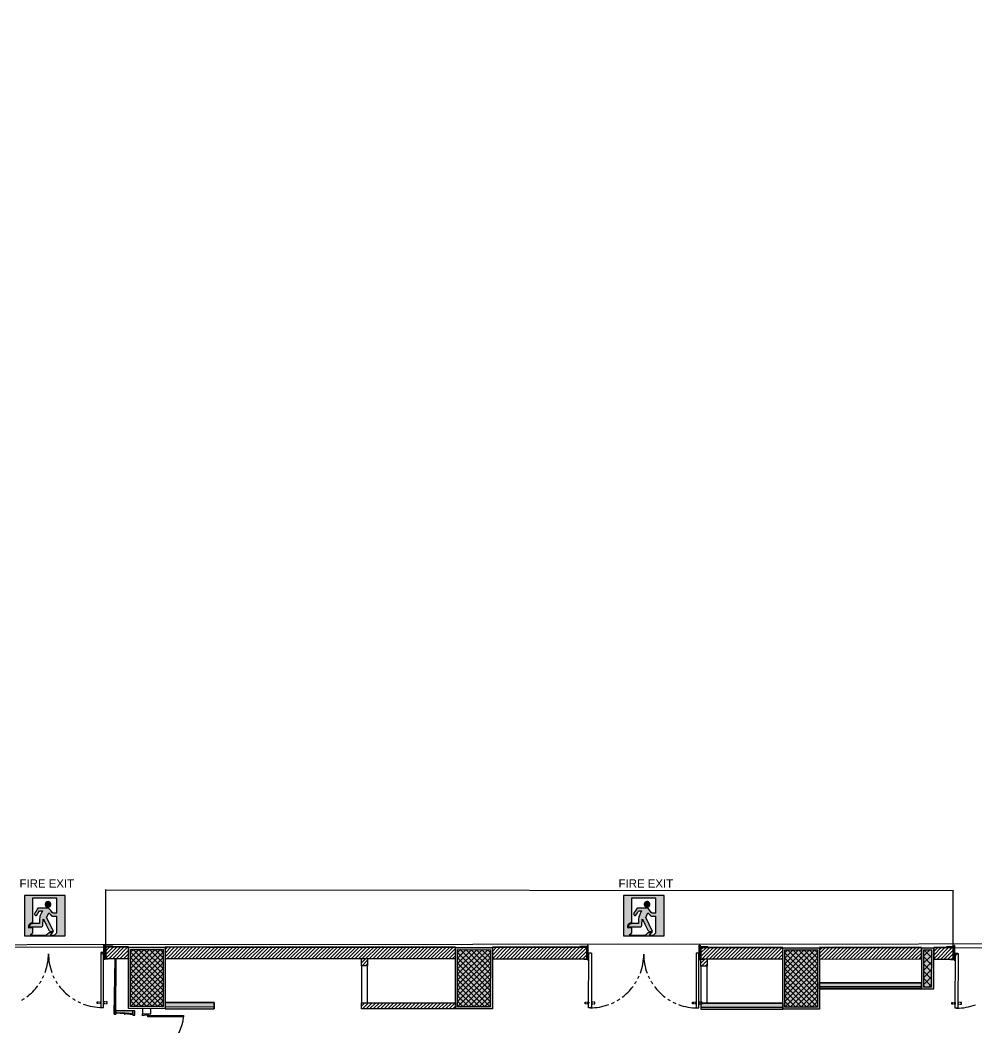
# Model space of a CAD drawing. Extents: x -957 to 3394, y -3 to 3008.
# Drawn here: x 1991 to 2911, y 873 to 1842 of the extents above; entities that cross this region are included whole.
import ezdxf

# ---------------------------------------------------------------- set-up
doc = ezdxf.new("R2010")
doc.units = 0
doc.header["$MEASUREMENT"] = 0
doc.layers.get('0').update_dxf_attribs({"linetype": 'CONTINUOUS'})
for name, color, linetype in [('HATCHES', 7, 'CONTINUOUS'), ('PDF_0', 7, 'CONTINUOUS'), ('PDF_DOOR', 7, 'CONTINUOUS'), ('PDF_ELEVATION_5_LIGHT', 7, 'CONTINUOUS'), ('PDF_FRAMING-COLUMN', 7, 'CONTINUOUS'), ('PDF_FRAMING-COLUMN_HATCH', 7, 'CONTINUOUS'), ('PDF_HATCH', 7, 'CONTINUOUS'), ('PDF_I-DOOR', 7, 'CONTINUOUS'), ('PDF_I-DOOR-OPEN', 7, 'CONTINUOUS'), ('PDF_I-FURN-FIXD', 7, 'CONTINUOUS'), ('PDF_SHREM-CAD_6_CABLE', 7, 'CONTINUOUS'), ('PDF_SHREM_ACOUSTIC_WALL', 7, 'CONTINUOUS'), ('PDF_SHREM_NEW_BLK_WRK', 7, 'CONTINUOUS'), ('PDF_WALL', 7, 'CONTINUOUS'), ('SIGNS', 7, 'CONTINUOUS')]:
    doc.layers.add(name, color=color, linetype=linetype)
doc.styles.add('PDF_ARIAL', font='arial.ttf')

# ---------------------------------------------------------------- blocks, each defined once
blk = doc.blocks.new('A$CA442F573')
h = blk.add_hatch(color=22)
h.dxf.hatch_style = 1
h.paths.add_polyline_path([(66.6, 77), (67.7, 78.6), (68.4, 80.6), (68.6, 81.6), (68.6, 82.7), (68.2, 84.6), (67.3, 86.3), (66, 87.8), (64.4, 88.8), (62.6, 89.5), (60.5, 89.6), (58.4, 89.1), (57.5, 88.7), (56.7, 88.2), (55.3, 86.9), (54.3, 85.2), (53.8, 83.4), (53.7, 81.5), (54.1, 79.6), (54.9, 77.9), (56.3, 76.4), (58, 75.3), (59.9, 74.7), (61.7, 74.6), (63.5, 75), (65.2, 75.8)], flags=0)
h.paths.add_polyline_path([(105.8, 105.5), (0, 105.5), (0, 0), (105.8, 0)])
h.paths.add_polyline_path([(60.3, 54.2), (63.2, 60.2), (64.3, 59.2), (66.7, 56.5), (69.2, 53.6), (70.7, 52.1), (71.3, 51.8), (72.6, 51.7), (77.9, 51.6), (84.3, 51.6), (84.3, 8.4), (77.9, 1.8), (66.5, 1.8), (70.2, 5.5), (73.9, 9.2), (68.8, 9.2), (63.7, 9.2), (60, 5.5), (56.3, 1.8), (20.7, 1.8), (14.7, 1.8), (17.7, 4.9), (20.7, 7.9), (20.7, 21.6), (15.2, 21.6), (9.7, 21.6), (9.8, 23.4), (10.2, 25.8), (10.9, 27.9), (12.1, 29.8), (13.8, 31.6), (15, 32.6), (16.3, 33.3), (17.7, 33.9), (19.2, 34.2), (20.7, 34.5), (20.7, 98.1), (84.3, 98.1), (84.3, 59), (79.5, 59), (76, 59.1), (74.1, 59.3), (72.1, 61.4), (68.3, 66), (64.4, 70.5), (62.5, 72.6), (58.3, 72.7), (48.9, 72.7), (37.7, 72.6), (35.8, 72.4), (34.9, 72.1), (33.1, 69.7), (30.1, 64.9), (27.7, 60.9), (26.4, 58.3), (26.2, 57.4), (26.1, 56.7), (26.2, 56), (26.5, 55.3), (26.5, 55.3), (26.5, 55.3), (26.5, 55.3), (27, 54.6), (27.8, 54), (28.7, 53.5), (29.6, 53.3), (30.3, 53.4), (30.9, 53.6), (31.5, 53.9), (32.1, 54.5), (33.6, 56.5), (35.7, 59.9), (38.9, 65.3), (42.7, 65.2), (46.5, 65.1), (44.7, 61.3), (44.7, 61.3), (44.3, 60.5), (44.2, 60.4), (43.4, 58.5), (41, 53.4), (39.9, 50.5), (39.1, 42.2), (38.5, 32.6), (37.9, 32.4), (36.3, 32.3), (28.5, 32.1), (21.9, 32), (19.8, 31.8), (18.2, 31.6), (17, 31.2), (16.1, 30.7), (14.3, 29), (13.5, 28), (12.9, 27.1), (12.5, 26.1), (12.2, 24.8), (11.9, 23.7), (28.1, 23.7), (40.9, 23.8), (43.9, 23.9), (45.1, 24.1), (46.1, 24.8), (46.8, 25.8), (47.3, 27.1), (47.5, 28.7), (48.3, 43.8), (48.5, 43.6), (49, 42.9), (50.6, 39.8), (56.1, 29), (61.4, 18.4), (63.2, 15.3), (64.6, 13.3), (65.9, 12.1), (67.2, 11.6), (68.9, 11.5), (71.2, 11.4), (74.2, 11.4), (75.5, 11.6), (66.5, 30), (57.4, 48.2)], flags=16)
h.paths.add_polyline_path([(58, 75.3), (56.3, 76.4), (54.9, 77.9), (54.1, 79.6), (53.7, 81.5), (53.8, 83.4), (54.3, 85.2), (55.3, 86.9), (56.7, 88.2), (57.5, 88.7), (58.4, 89.1), (60.5, 89.6), (62.6, 89.5), (64.4, 88.8), (66, 87.8), (67.3, 86.3), (68.2, 84.6), (68.6, 82.7), (68.6, 81.6), (68.4, 80.6), (67.7, 78.6), (66.6, 77), (65.2, 75.8), (63.5, 75), (61.7, 74.6), (59.9, 74.7)], flags=0)
h = blk.add_hatch(color=22)
h.dxf.hatch_style = 1
h.paths.add_polyline_path([(68.4, 80.6), (68.6, 81.6), (68.6, 82.7), (68.2, 84.6), (67.3, 86.3), (66, 87.8), (64.4, 88.8), (62.6, 89.5), (60.5, 89.6), (58.4, 89.1), (57.5, 88.7), (56.7, 88.2), (55.3, 86.9), (54.3, 85.2), (53.8, 83.4), (53.7, 81.5), (54.1, 79.6), (54.9, 77.9), (56.3, 76.4), (58, 75.3), (59.9, 74.7), (61.7, 74.6), (63.5, 75), (65.2, 75.8), (66.6, 77), (67.7, 78.6)])
at = {"layer": 'SIGNS', "linetype": 'CONTINUOUS'}
for p, q in [((10.9, 27.9), (10.2, 25.8)), ((12.1, 29.8), (10.9, 27.9)), ((13.8, 31.6), (12.1, 29.8)), ((15, 32.6), (13.8, 31.6)), ((16.3, 33.3), (15, 32.6)), ((17.7, 33.9), (16.3, 33.3)), ((19.2, 34.2), (17.7, 33.9)), ((20.7, 34.5), (19.2, 34.2)), ((9.8, 23.4), (9.7, 21.6)), ((9.7, 21.6), (15.2, 21.6)), ((10.2, 25.8), (9.8, 23.4)), ((17.7, 4.9), (14.7, 1.8)), ((14.7, 1.8), (20.7, 1.8)), ((15.2, 21.6), (20.7, 21.6)), ((20.7, 7.9), (17.7, 4.9)), ((56.3, 1.8), (60, 5.5)), ((60, 5.5), (63.7, 9.2)), ((63.7, 9.2), (68.8, 9.2)), ((70.2, 5.5), (66.5, 1.8)), ((68.8, 9.2), (73.9, 9.2)), ((73.9, 9.2), (70.2, 5.5)), ((84.3, 8.4), (77.9, 1.8)), ((77.9, 1.8), (81.1, 5.1)), ((81.1, 5.1), (84.2, 8.2))]:
    blk.add_line(p, q, dxfattribs=at)
for points in [[(0, 0), (105.8, 0), (105.8, 105.5), (0, 105.5)], [(68.6, 82.7), (68.2, 84.6), (67.3, 86.3), (66, 87.8), (64.4, 88.8), (62.6, 89.5), (60.5, 89.6), (58.4, 89.1), (57.5, 88.7), (56.7, 88.2), (55.3, 86.9), (54.3, 85.2), (53.8, 83.4), (53.7, 81.5), (54.1, 79.6), (54.9, 77.9), (56.3, 76.4), (58, 75.3), (59.9, 74.7), (61.7, 74.6), (63.5, 75), (65.2, 75.8), (66.6, 77), (67.7, 78.6), (68.4, 80.6), (68.6, 81.6)]]:
    blk.add_lwpolyline(points, close=True, dxfattribs=at)
for points in [[(84.3, 59), (84.3, 98.1), (20.7, 98.1), (20.7, 34.5)], [(84.3, 59), (79.5, 59), (76, 59.1), (74.1, 59.3), (72.1, 61.4), (68.3, 66), (64.4, 70.5), (62.5, 72.6), (58.3, 72.7), (48.9, 72.7), (37.7, 72.6), (35.8, 72.4), (34.9, 72.1), (33.1, 69.7), (30.1, 64.9), (27.7, 60.9), (26.4, 58.3), (26.2, 57.4), (26.1, 56.7), (26.2, 56), (26.5, 55.3), (26.5, 55.3), (26.5, 55.3), (26.5, 55.3), (27, 54.6), (27.8, 54), (28.7, 53.5), (29.6, 53.3), (30.3, 53.4), (30.9, 53.6), (31.5, 53.9), (32.1, 54.5), (33.6, 56.5), (35.7, 59.9), (38.9, 65.3), (42.7, 65.2), (46.5, 65.1), (44.7, 61.3), (44.7, 61.3), (44.3, 60.5), (44.2, 60.4), (43.4, 58.5), (41, 53.4), (39.9, 50.5), (39.1, 42.2), (38.5, 32.6), (37.9, 32.4), (36.3, 32.3), (28.5, 32.1), (21.9, 32), (19.8, 31.8), (18.2, 31.6), (17, 31.2), (16.1, 30.7), (14.3, 29), (13.5, 28), (12.9, 27.1), (12.5, 26.1), (12.2, 24.8), (11.9, 23.7), (28.1, 23.7), (40.9, 23.8), (43.9, 23.9), (45.1, 24.1), (46.1, 24.8), (46.8, 25.8), (47.3, 27.1), (47.5, 28.7), (48.3, 43.8), (48.5, 43.6), (49, 42.9), (50.6, 39.8), (56.1, 29), (61.4, 18.4), (63.2, 15.3), (64.6, 13.3), (65.9, 12.1), (67.2, 11.6), (68.9, 11.5), (71.2, 11.4), (74.2, 11.4), (75.5, 11.6), (66.5, 30), (57.4, 48.2), (60.3, 54.2), (63.2, 60.2), (64.3, 59.2), (66.7, 56.5), (69.2, 53.6), (70.7, 52.1), (71.3, 51.8), (72.6, 51.7), (77.9, 51.6), (84.3, 51.6)], [(84.3, 8.4), (84.3, 51.6)], [(20.7, 21.6), (20.7, 7.9)], [(20.7, 1.8), (20.7, 1.8), (56.3, 1.8)], [(66.5, 1.8), (77.9, 1.8)]]:
    blk.add_lwpolyline(points, dxfattribs=at)

msp = doc.modelspace()

# ---------------------------------------------------------------- hatches: boundary and pattern name
at = {"layer": 'PDF_I-FURN-FIXD'}
msp.add_hatch(color=256, dxfattribs=at).paths.add_polyline_path([(2099.95, 886.39), (2099.95, 888.98), (2083.59, 888.99), (2083.59, 887.13), (2092.22, 887.12), (2092.22, 886.4)])

# ---------------------------------------------------------------- linework, layer by layer
at = {"layer": 'HATCHES', "color": 253}
msp.add_lwpolyline([(712.53, 2126.9), (3285.08, 2124.7), (3284.08, 953.45), (711.53, 951.72), (712.53, 2126.9)], dxfattribs=at)
at = {"layer": 'PDF_0'}
for points in [[(2073.6, 1005.31), (2073.99, 1005.7)], [(2073.75, 950.56), (2073.79, 1005.51)], [(2074.58, 1005.5), (2887.81, 1004.81)], [(2888.4, 1004.61), (2888.8, 1005)], [(2888.55, 949.86), (2888.6, 1004.81)]]:
    msp.add_lwpolyline(points, dxfattribs=at)
at = {"layer": 'PDF_0', "color": 7}
msp.add_lwpolyline([(2869.89, 910.15), (2869.93, 949.48), (2858.13, 949.49), (2858.1, 910.16)], close=True, dxfattribs=at)
msp.add_solid([(2869.89, 910.15), (2869.93, 949.48), (2858.1, 910.16), (2858.13, 949.49)], dxfattribs=at)
at = {"layer": 'PDF_DOOR'}
msp.add_lwpolyline([(2148.49, 810.47, 0.390391), (2109.19, 846.89, 0.390392), (2148.56, 883.24)], format="xyb", dxfattribs=at)
for points in [[(2109.23, 886.22), (2114.14, 886.22), (2114.14, 884.72), (2112.57, 884.72), (2109.23, 884.25)], [(2114.14, 884.72), (2148.56, 884.69), (2148.56, 883.24), (2114.14, 883.27)]]:
    msp.add_lwpolyline(points, close=True, dxfattribs=at)
at = {"layer": 'PDF_ELEVATION_5_LIGHT', "color": 7}
for points in [[(2760.17, 916.14), (2760.16, 910.25), (2858.1, 910.16), (2858.1, 916.06)], [(2760.17, 916.14), (2760.16, 910.25), (2858.1, 910.16), (2858.1, 916.06)], [(2130.88, 897.02), (2130.88, 891.12), (2178.1, 891.08), (2178.1, 896.98)], [(2646.09, 896.58), (2646.09, 890.68), (2724.75, 890.61), (2724.75, 896.51)], [(2646.09, 896.58), (2646.09, 890.68), (2724.75, 890.61), (2724.75, 896.51)]]:
    msp.add_lwpolyline(points, close=True, dxfattribs=at)
at = {"layer": 'PDF_ELEVATION_5_LIGHT'}
for points in [[(2858.1, 916.06), (2760.17, 916.14)], [(2858.1, 912.13), (2760.17, 912.21)], [(2858.1, 910.16), (2760.16, 910.25)]]:
    msp.add_lwpolyline(points, close=True, dxfattribs=at)
for points in [[(2130.88, 897.02), (2178.1, 896.98)], [(2130.88, 893.08), (2178.1, 893.04)], [(2646.09, 896.58), (2724.75, 896.51)], [(2646.09, 896.58), (2724.75, 896.51)], [(2646.09, 892.64), (2724.75, 892.58)], [(2646.09, 892.64), (2724.75, 892.58)], [(2130.88, 891.12), (2178.1, 891.08)], [(2646.09, 890.68), (2724.75, 890.61)], [(2646.09, 890.68), (2724.75, 890.61)]]:
    msp.add_lwpolyline(points, dxfattribs=at)
at = {"layer": 'PDF_ELEVATION_5_LIGHT', "color": 7}
for points in [[(2760.17, 916.14), (2760.16, 910.25), (2858.1, 916.06), (2858.1, 910.16)], [(2760.17, 916.14), (2760.16, 910.25), (2858.1, 916.06), (2858.1, 910.16)], [(2130.88, 897.02), (2130.88, 891.12), (2178.1, 896.98), (2178.1, 891.08)], [(2646.09, 896.58), (2646.09, 890.68), (2724.75, 896.51), (2724.75, 890.61)], [(2646.09, 896.58), (2646.09, 890.68), (2724.75, 896.51), (2724.75, 890.61)]]:
    msp.add_solid(points, dxfattribs=at)
at = {"layer": 'PDF_FRAMING-COLUMN'}
for points in [[(2095.52, 950.14), (2130.91, 950.11), (2130.86, 891.12), (2095.47, 891.15)], [(2097.48, 948.17), (2128.95, 948.15), (2128.9, 893.09), (2097.43, 893.11)], [(2410.16, 949.87), (2445.56, 949.84), (2445.5, 890.85), (2410.11, 890.88)], [(2412.12, 947.91), (2443.59, 947.88), (2443.54, 892.82), (2412.08, 892.84)], [(2724.8, 949.6), (2760.2, 949.57), (2760.15, 890.58), (2724.75, 890.61)], [(2726.76, 947.64), (2758.23, 947.61), (2758.18, 892.55), (2726.72, 892.57)], [(2858.13, 949.49), (2858.1, 910.16), (2869.89, 910.15), (2869.93, 949.48)], [(2860.09, 947.52), (2860.06, 912.12), (2867.93, 912.12), (2867.96, 947.52)]]:
    msp.add_lwpolyline(points, close=True, dxfattribs=at)
at = {"layer": 'PDF_FRAMING-COLUMN_HATCH'}
for points in [[(2097.45, 914.06), (2128.94, 945.5)], [(2097.46, 924.49), (2121.17, 948.15)], [(2097.46, 919.27), (2126.38, 948.15)], [(2097.47, 940.13), (2105.52, 948.17)], [(2097.47, 934.92), (2110.74, 948.16)], [(2097.47, 929.7), (2115.95, 948.16)], [(2097.48, 945.35), (2100.31, 948.17)], [(2128.92, 914.03), (2097.48, 945.52)], [(2128.92, 919.25), (2100.04, 948.17)], [(2128.93, 924.46), (2105.26, 948.17)], [(2128.93, 929.68), (2110.47, 948.16)], [(2128.93, 934.89), (2115.69, 948.16)], [(2128.94, 940.1), (2120.9, 948.15)], [(2128.94, 945.32), (2126.12, 948.15)], [(2412.09, 913.79), (2443.58, 945.23)], [(2412.1, 924.22), (2435.81, 947.89)], [(2412.1, 919), (2441.02, 947.88)], [(2412.11, 934.65), (2425.38, 947.89)], [(2412.11, 929.43), (2430.6, 947.89)], [(2412.12, 945.08), (2414.95, 947.9)], [(2412.12, 939.86), (2420.17, 947.9)], [(2443.56, 913.76), (2412.12, 945.25)], [(2443.56, 918.98), (2414.69, 947.9)], [(2443.57, 924.19), (2419.9, 947.9)], [(2443.57, 929.41), (2425.11, 947.89)], [(2443.58, 934.62), (2430.33, 947.89)], [(2443.58, 939.84), (2435.54, 947.89)], [(2443.58, 945.05), (2440.76, 947.88)], [(2726.74, 923.95), (2750.45, 947.62)], [(2726.74, 918.74), (2755.67, 947.61)], [(2726.74, 913.52), (2758.23, 944.96)], [(2726.75, 934.38), (2740.02, 947.62)], [(2726.75, 929.16), (2745.24, 947.62)], [(2726.76, 944.81), (2729.59, 947.63)], [(2726.76, 939.59), (2734.81, 947.63)], [(2758.2, 913.49), (2726.76, 944.98)], [(2758.2, 918.71), (2729.33, 947.63)], [(2758.21, 923.92), (2734.54, 947.63)], [(2758.21, 929.14), (2739.76, 947.63)], [(2758.22, 934.35), (2744.97, 947.62)], [(2758.22, 939.57), (2750.19, 947.62)], [(2758.23, 944.78), (2755.4, 947.61)], [(2860.08, 934.81), (2867.96, 942.67)], [(2860.09, 941.76), (2865.85, 947.52)], [(2860.09, 941.24), (2867.95, 933.37)], [(2860.76, 947.52), (2867.95, 940.32)], [(2867.72, 947.52), (2867.96, 947.27)], [(2097.44, 903.63), (2128.93, 935.07)], [(2097.45, 908.84), (2128.94, 940.28)], [(2128.91, 908.82), (2097.47, 940.31)], [(2128.91, 903.6), (2097.47, 935.09)], [(2412.08, 903.36), (2443.58, 934.8)], [(2412.09, 908.58), (2443.58, 940.01)], [(2443.55, 903.33), (2412.11, 934.82)], [(2443.55, 908.55), (2412.12, 940.04)], [(2726.73, 908.31), (2758.22, 939.74)], [(2726.73, 903.09), (2758.22, 934.53)], [(2758.19, 903.06), (2726.75, 934.56)], [(2758.2, 908.28), (2726.76, 939.77)], [(2860.08, 927.86), (2867.95, 935.72)], [(2860.08, 934.29), (2867.94, 926.41)], [(2097.43, 893.2), (2128.93, 924.64)], [(2097.44, 898.42), (2128.93, 929.85)], [(2128.9, 893.17), (2097.46, 924.66)], [(2128.9, 898.39), (2097.47, 929.88)], [(2412.08, 898.15), (2443.57, 929.58)], [(2412.08, 892.93), (2443.57, 924.37)], [(2443.54, 892.9), (2412.1, 924.4)], [(2443.54, 898.12), (2412.11, 929.61)], [(2726.72, 897.88), (2758.21, 929.31)], [(2726.72, 892.66), (2758.21, 924.1)], [(2758.18, 892.64), (2726.74, 924.13)], [(2758.19, 897.85), (2726.75, 929.34)], [(2860.07, 920.91), (2867.94, 928.76)], [(2860.07, 913.95), (2867.94, 921.81)], [(2860.08, 927.33), (2867.94, 919.46)], [(2118.56, 893.09), (2097.45, 914.24)], [(2123.77, 893.09), (2097.46, 919.45)], [(2102.56, 893.11), (2128.92, 919.42)], [(2107.77, 893.1), (2128.92, 914.21)], [(2433.2, 892.82), (2412.09, 913.97)], [(2438.41, 892.82), (2412.1, 919.18)], [(2417.2, 892.84), (2443.56, 919.15)], [(2422.42, 892.83), (2443.56, 913.94)], [(2753.06, 892.55), (2726.74, 918.91)], [(2747.84, 892.56), (2726.74, 913.7)], [(2731.84, 892.57), (2758.2, 918.89)], [(2737.06, 892.57), (2758.2, 913.67)], [(2860.06, 913.43), (2861.37, 912.12)], [(2860.07, 920.38), (2867.93, 912.51)], [(2865.19, 912.12), (2867.93, 914.86)], [(2108.13, 893.1), (2097.44, 903.81)], [(2113.34, 893.1), (2097.45, 909.02)], [(2112.99, 893.1), (2128.91, 908.99)], [(2118.2, 893.09), (2128.91, 903.78)], [(2427.99, 892.83), (2412.09, 908.75)], [(2422.77, 892.83), (2412.09, 903.54)], [(2427.63, 892.83), (2443.55, 908.73)], [(2432.85, 892.83), (2443.55, 903.51)], [(2742.63, 892.56), (2726.73, 908.48)], [(2737.41, 892.56), (2726.73, 903.27)], [(2742.27, 892.56), (2758.2, 908.46)], [(2747.49, 892.56), (2758.19, 903.24)], [(2097.7, 893.11), (2097.43, 893.38)], [(2102.91, 893.11), (2097.44, 898.59)], [(2123.42, 893.09), (2128.9, 898.57)], [(2128.63, 893.09), (2128.9, 893.35)], [(2417.56, 892.84), (2412.08, 898.32)], [(2412.34, 892.84), (2412.08, 893.11)], [(2438.06, 892.82), (2443.54, 898.3)], [(2443.27, 892.82), (2443.54, 893.08)], [(2732.2, 892.57), (2726.72, 898.05)], [(2726.98, 892.57), (2726.72, 892.84)], [(2752.7, 892.55), (2758.19, 898.03)], [(2757.92, 892.55), (2758.18, 892.81)]]:
    msp.add_lwpolyline(points, dxfattribs=at)
for points in [[(2095.52, 950.14), (2130.91, 950.11), (2095.47, 891.15), (2130.86, 891.12)], [(2097.48, 948.17), (2128.95, 948.15), (2097.43, 893.11), (2128.9, 893.09)], [(2410.16, 949.87), (2445.56, 949.84), (2410.11, 890.88), (2445.5, 890.85)], [(2412.12, 947.91), (2443.59, 947.88), (2412.08, 892.84), (2443.54, 892.82)], [(2724.8, 949.6), (2760.2, 949.57), (2724.75, 890.61), (2760.15, 890.58)], [(2726.76, 947.64), (2758.23, 947.61), (2726.72, 892.57), (2758.18, 892.55)], [(2858.13, 949.49), (2858.1, 910.16), (2869.93, 949.48), (2869.89, 910.15)], [(2860.09, 947.52), (2860.06, 912.12), (2867.96, 947.52), (2867.93, 912.12)]]:
    msp.add_solid(points, dxfattribs=at)
at = {"layer": 'PDF_HATCH'}
for p, q in [((2536.01, 950.16), (2536.01, 939.15)), ((2646.13, 950.06), (2646.13, 939.05))]:
    msp.add_line(p, q, dxfattribs=at)
for points in [[(2073.74, 946.62), (2077.69, 950.55)], [(2073.74, 943.14), (2081.16, 950.55)], [(2073.74, 939.66), (2084.64, 950.55)], [(2073.75, 950.09), (2074.21, 950.55)], [(2077.09, 939.54), (2088.11, 950.54)], [(2080.57, 939.54), (2091.59, 950.54)], [(2084.05, 939.53), (2095.07, 950.54)], [(2130.91, 948.11), (2133.31, 950.5)], [(2130.91, 944.64), (2136.78, 950.5)], [(2130.91, 941.16), (2140.26, 950.5)], [(2132.71, 939.49), (2143.74, 950.49)], [(2136.19, 939.49), (2147.21, 950.49)], [(2139.67, 939.49), (2150.69, 950.49)], [(2143.14, 939.48), (2154.16, 950.49)], [(2146.62, 939.48), (2157.64, 950.48)], [(2150.1, 939.48), (2161.12, 950.48)], [(2153.57, 939.47), (2164.59, 950.48)], [(2157.05, 939.47), (2168.07, 950.47)], [(2160.52, 939.47), (2171.55, 950.47)], [(2164, 939.46), (2175.02, 950.47)], [(2167.48, 939.46), (2178.5, 950.46)], [(2170.95, 939.46), (2181.98, 950.46)], [(2174.43, 939.46), (2185.45, 950.46)], [(2177.91, 939.45), (2188.93, 950.46)], [(2181.38, 939.45), (2192.4, 950.45)], [(2184.86, 939.45), (2195.88, 950.45)], [(2188.34, 939.44), (2199.36, 950.45)], [(2191.81, 939.44), (2202.83, 950.44)], [(2195.29, 939.44), (2206.31, 950.44)], [(2198.76, 939.43), (2209.79, 950.44)], [(2202.24, 939.43), (2213.26, 950.44)], [(2205.72, 939.43), (2216.74, 950.43)], [(2209.19, 939.43), (2220.22, 950.43)], [(2212.67, 939.42), (2223.69, 950.43)], [(2216.15, 939.42), (2227.17, 950.42)], [(2219.62, 939.42), (2230.64, 950.42)], [(2223.1, 939.41), (2234.12, 950.42)], [(2226.58, 939.41), (2237.6, 950.41)], [(2230.05, 939.41), (2241.07, 950.41)], [(2233.53, 939.41), (2244.55, 950.41)], [(2237, 939.4), (2248.03, 950.41)], [(2240.48, 939.4), (2251.5, 950.4)], [(2243.96, 939.4), (2254.98, 950.4)], [(2247.43, 939.39), (2258.45, 950.4)], [(2250.91, 939.39), (2261.93, 950.39)], [(2254.39, 939.39), (2265.41, 950.39)], [(2257.86, 939.38), (2268.88, 950.39)], [(2261.34, 939.38), (2272.36, 950.38)], [(2264.81, 939.38), (2275.84, 950.38)], [(2268.29, 939.38), (2279.31, 950.38)], [(2271.77, 939.37), (2282.79, 950.38)], [(2275.24, 939.37), (2286.27, 950.37)], [(2278.72, 939.37), (2289.74, 950.37)], [(2282.2, 939.36), (2293.22, 950.37)], [(2285.67, 939.36), (2296.69, 950.36)], [(2289.15, 939.36), (2300.17, 950.36)], [(2292.63, 939.35), (2303.65, 950.36)], [(2296.1, 939.35), (2307.12, 950.35)], [(2299.58, 939.35), (2310.6, 950.35)], [(2303.05, 939.35), (2314.08, 950.35)], [(2306.53, 939.34), (2317.55, 950.35)], [(2310.01, 939.34), (2321.03, 950.34)], [(2313.48, 939.34), (2324.51, 950.34)], [(2316.96, 939.33), (2327.98, 950.34)], [(2320.44, 939.33), (2331.46, 950.33)], [(2323.91, 939.33), (2334.93, 950.33)], [(2327.39, 939.32), (2338.41, 950.33)], [(2330.86, 939.32), (2341.89, 950.33)], [(2334.34, 939.32), (2345.36, 950.32)], [(2337.82, 939.32), (2348.84, 950.32)], [(2341.29, 939.31), (2352.32, 950.32)], [(2344.77, 939.31), (2355.79, 950.31)], [(2348.25, 939.31), (2359.27, 950.31)], [(2351.72, 939.3), (2362.74, 950.31)], [(2355.2, 939.3), (2366.22, 950.3)], [(2358.68, 939.3), (2369.7, 950.3)], [(2362.15, 939.3), (2373.17, 950.3)], [(2365.63, 939.29), (2376.65, 950.3)], [(2369.1, 939.29), (2380.13, 950.29)], [(2372.58, 939.29), (2383.6, 950.29)], [(2376.06, 939.28), (2387.08, 950.29)], [(2379.53, 939.28), (2390.56, 950.28)], [(2383.01, 939.28), (2394.03, 950.28)], [(2386.49, 939.27), (2397.51, 950.28)], [(2389.96, 939.27), (2400.98, 950.27)], [(2393.44, 939.27), (2404.46, 950.27)], [(2396.92, 939.27), (2407.94, 950.27)], [(2445.55, 946.14), (2449.65, 950.23)], [(2445.55, 942.66), (2453.13, 950.23)], [(2445.56, 949.62), (2446.18, 950.24)], [(2445.58, 939.22), (2456.61, 950.23)], [(2449.06, 939.22), (2460.08, 950.22)], [(2452.54, 939.22), (2463.56, 950.22)], [(2456.01, 939.21), (2467.03, 950.22)], [(2459.49, 939.21), (2470.51, 950.22)], [(2462.97, 939.21), (2473.99, 950.21)], [(2466.44, 939.21), (2477.46, 950.21)], [(2469.92, 939.2), (2480.94, 950.21)], [(2473.39, 939.2), (2484.42, 950.2)], [(2476.87, 939.2), (2487.89, 950.2)], [(2480.35, 939.19), (2491.37, 950.2)], [(2483.82, 939.19), (2494.85, 950.19)], [(2487.3, 939.19), (2498.32, 950.19)], [(2490.78, 939.19), (2501.8, 950.19)], [(2494.25, 939.18), (2505.27, 950.19)], [(2497.73, 939.18), (2508.75, 950.18)], [(2501.21, 939.18), (2512.23, 950.18)], [(2504.68, 939.17), (2515.7, 950.18)], [(2508.16, 939.17), (2519.18, 950.17)], [(2511.63, 939.17), (2522.66, 950.17)], [(2515.11, 939.16), (2526.13, 950.17)], [(2518.59, 939.16), (2529.61, 950.16)], [(2522.06, 939.16), (2533.09, 950.16)], [(2087.52, 939.53), (2095.51, 947.51)], [(2091, 939.53), (2095.51, 944.03)], [(2094.47, 939.52), (2095.51, 940.56)], [(2400.39, 939.26), (2410.16, 949.01)], [(2403.87, 939.26), (2410.15, 945.54)], [(2407.34, 939.26), (2410.15, 942.06)], [(2525.54, 939.16), (2536.01, 949.61)], [(2529.02, 939.15), (2536.01, 946.14)], [(2532.49, 939.15), (2536.01, 942.66)], [(2646.13, 948.39), (2647.8, 950.06)], [(2646.13, 944.92), (2651.28, 950.06)], [(2646.13, 941.44), (2654.76, 950.06)], [(2647.21, 939.05), (2658.23, 950.05)], [(2650.69, 939.05), (2661.71, 950.05)], [(2654.16, 939.05), (2665.19, 950.05)], [(2657.64, 939.04), (2668.66, 950.05)], [(2661.12, 939.04), (2672.14, 950.04)], [(2664.59, 939.04), (2675.61, 950.04)], [(2668.07, 939.03), (2679.09, 950.04)], [(2671.55, 939.03), (2682.57, 950.03)], [(2675.02, 939.03), (2686.04, 950.03)], [(2678.5, 939.02), (2689.52, 950.03)], [(2681.97, 939.02), (2693, 950.02)], [(2685.45, 939.02), (2696.47, 950.02)], [(2688.93, 939.02), (2699.95, 950.02)], [(2692.4, 939.01), (2703.43, 950.02)], [(2695.88, 939.01), (2706.9, 950.01)], [(2699.36, 939.01), (2710.38, 950.01)], [(2702.83, 939), (2713.85, 950.01)], [(2706.31, 939), (2717.33, 950)], [(2709.79, 939), (2720.81, 950)], [(2713.26, 938.99), (2724.28, 950)], [(2716.74, 938.99), (2724.8, 947.04)], [(2720.21, 938.99), (2724.8, 943.56)], [(2760.19, 944.17), (2766, 949.96)], [(2760.19, 940.69), (2761, 941.5), (2769.48, 949.96)], [(2760.2, 947.64), (2762.52, 949.97)], [(2761.93, 938.95), (2763.75, 940.77), (2772.95, 949.96)], [(2765.41, 938.95), (2766.51, 940.05), (2776.43, 949.95)], [(2768.88, 938.95), (2769.27, 939.33), (2779.9, 949.95)], [(2772.36, 938.94), (2783.38, 949.95)], [(2775.84, 938.94), (2786.86, 949.94)], [(2779.31, 938.94), (2790.33, 949.94)], [(2782.79, 938.94), (2793.81, 949.94)], [(2786.26, 938.93), (2797.29, 949.94)], [(2789.74, 938.93), (2800.76, 949.93)], [(2793.22, 938.93), (2804.24, 949.93)], [(2796.69, 938.92), (2807.72, 949.93)], [(2800.17, 938.92), (2811.19, 949.92)], [(2803.65, 938.92), (2814.67, 949.92)], [(2807.12, 938.91), (2818.14, 949.92)], [(2810.6, 938.91), (2821.62, 949.91)], [(2814.08, 938.91), (2825.1, 949.91)], [(2817.55, 938.91), (2828.57, 949.91)], [(2821.03, 938.9), (2832.05, 949.91)], [(2824.5, 938.9), (2835.53, 949.9)], [(2827.98, 938.9), (2839, 949.9)], [(2831.46, 938.89), (2842.48, 949.9)], [(2834.93, 938.89), (2845.95, 949.89)], [(2838.41, 938.89), (2849.43, 949.89)], [(2841.89, 938.88), (2852.91, 949.89)], [(2845.36, 938.88), (2856.38, 949.88)], [(2848.84, 938.88), (2849.29, 939.33), (2858.13, 948.15)], [(2852.31, 938.88), (2853.99, 940.55), (2858.13, 944.68)], [(2855.79, 938.87), (2858.12, 941.2)], [(2869.92, 942.56), (2877.24, 949.87)], [(2869.92, 939.08), (2880.72, 949.86)], [(2869.93, 949.51), (2870.29, 949.87)], [(2869.93, 946.04), (2873.77, 949.87)], [(2873.17, 938.86), (2884.19, 949.86)], [(2876.65, 938.86), (2887.67, 949.86)], [(2880.13, 938.85), (2888.55, 947.26)], [(2883.6, 938.85), (2888.55, 943.79)], [(2535.97, 939.15), (2536.01, 939.19)], [(2723.69, 938.99), (2724.79, 940.09)], [(2887.08, 938.85), (2888.54, 940.31)]]:
    msp.add_lwpolyline(points, dxfattribs=at)
at = {"layer": 'PDF_I-DOOR'}
for points in [[(2072.79, 952.75), (2072.78, 938.51), (2072.01, 938.51), (2072.02, 952.75)], [(2536.97, 952.35), (2536.96, 938.11), (2537.73, 938.11), (2537.74, 952.35)], [(2645.18, 952.26), (2645.17, 938.02), (2644.4, 938.02), (2644.41, 952.26)], [(2889.51, 952.05), (2889.5, 937.81), (2890.27, 937.81), (2890.28, 952.05)]]:
    msp.add_lwpolyline(points, close=True, dxfattribs=at)
for points in [[(2069, 944.81), (2068.95, 892.34), (2071.54, 892.34), (2071.59, 944.81, 0.414216), (2071.24, 945.15), (2069.34, 945.16, 0.414216)], [(2540.75, 944.41), (2540.71, 891.93), (2538.12, 891.94), (2538.17, 944.41, -0.414172), (2538.51, 944.75), (2540.41, 944.75, -0.414216)], [(2641.39, 944.32), (2641.34, 891.85), (2643.93, 891.85), (2643.98, 944.32, 0.414172), (2643.63, 944.66), (2641.73, 944.67, 0.414216)], [(2893.29, 944.11), (2893.25, 891.63), (2890.66, 891.63), (2890.71, 944.11, -0.414172), (2891.05, 944.45), (2892.95, 944.45, -0.414216)]]:
    msp.add_lwpolyline(points, format="xyb", close=True, dxfattribs=at)
for points in [[(2069.94, 943.6), (2070.64, 944.29)], [(2891.65, 942.9), (2892.34, 943.59)], [(2079.61, 939.54), (2072.78, 938.85), (2079.61, 939.54)], [(2530.13, 939.15), (2536.96, 938.46), (2530.13, 939.15)], [(2652, 939.05), (2645.17, 938.36), (2652, 939.05)], [(2882.67, 938.85), (2889.5, 938.15), (2882.67, 938.85)], [(2066.86, 896.13), (2065.5, 896.14), (2065.5, 897.86), (2066.86, 897.86)], [(2067.6, 897.86), (2068.96, 897.86), (2068.95, 896.13), (2067.59, 896.13)], [(2072.9, 897.85), (2071.55, 897.86), (2071.55, 896.13), (2072.9, 896.13)], [(2073.64, 896.13), (2075, 896.13), (2075, 897.85), (2073.64, 897.85)], [(2536.03, 895.73), (2534.67, 895.73), (2534.67, 897.46), (2536.03, 897.46)], [(2536.77, 897.46), (2538.13, 897.46), (2538.12, 895.73), (2536.76, 895.73)], [(2542.07, 897.45), (2540.71, 897.45), (2540.72, 895.73), (2542.07, 895.73)], [(2542.81, 895.73), (2544.17, 895.73), (2544.17, 897.45), (2542.81, 897.45)], [(2639.25, 895.64), (2637.89, 895.65), (2637.89, 897.37), (2639.25, 897.37)], [(2639.99, 897.37), (2641.35, 897.37), (2641.34, 895.64), (2639.98, 895.64)], [(2645.29, 897.37), (2643.93, 897.37), (2643.94, 895.64), (2645.29, 895.64)], [(2646.03, 895.64), (2647.39, 895.64), (2647.39, 897.36), (2646.03, 897.36)], [(2888.57, 895.43), (2887.21, 895.43), (2887.21, 897.16), (2888.57, 897.16)], [(2889.31, 897.16), (2890.66, 897.16), (2890.66, 895.43), (2889.3, 895.43)], [(2894.61, 897.15), (2893.25, 897.15), (2893.26, 895.43), (2894.61, 895.43)], [(2895.35, 895.43), (2896.7, 895.42), (2896.71, 897.15), (2895.35, 897.15)]]:
    msp.add_lwpolyline(points, dxfattribs=at)
at = {"layer": 'PDF_I-DOOR-OPEN'}
for points in [[(2015.45, 925.93, 0.089837), (2018.68, 943.99, 0.089831), (2021.88, 925.93)], [(2587.84, 925.44, 0.089834), (2591.07, 943.5, 0.089837), (2594.27, 925.44)]]:
    msp.add_lwpolyline(points, format="xyb", dxfattribs=at)
for centre, radius, start, end in [((1967.2, 943.89), 51.48, 333.01445, 336.29748), ((2070.16, 943.81), 51.48, 203.60582, 206.88882), ((2539.59, 943.4), 51.48, 333.01445, 336.29748), ((2642.6, 943.34), 51.54, 203.60645, 206.88562), ((1967.22, 943.89), 51.46, 306.74071, 323.16129), ((1967.19, 943.9), 51.49, 326.44629, 329.72872), ((2070.17, 943.81), 51.49, 210.17328, 213.4557), ((2070.14, 943.8), 51.46, 216.74078, 233.16081), ((2539.61, 943.4), 51.46, 306.74071, 323.16129), ((2539.58, 943.41), 51.49, 326.44629, 329.72872), ((2642.56, 943.32), 51.49, 210.17328, 213.4557), ((2642.53, 943.31), 51.46, 216.74071, 233.16129), ((1967.2, 943.91), 51.49, 300.17328, 303.4557), ((2070.14, 943.79), 51.45, 236.44438, 239.72913), ((2070.15, 943.82), 51.48, 243.01509, 246.29805), ((2070.14, 943.8), 51.46, 249.58113, 270.11464), ((2539.61, 943.4), 51.46, 269.78748, 290.32075), ((2539.6, 943.41), 51.48, 293.60452, 296.88755), ((2539.59, 943.42), 51.49, 300.17328, 303.4557), ((2642.55, 943.33), 51.49, 236.44629, 239.72872), ((2642.53, 943.3), 51.45, 243.01418, 246.29896), ((2642.53, 943.31), 51.46, 249.58127, 270.11458), ((2892.15, 943.1), 51.46, 269.78748, 290.32075)]:
    msp.add_arc(centre, radius, start, end, dxfattribs=at)
at = {"layer": 'PDF_I-FURN-FIXD'}
for points in [[(2080.08, 950.55), (2072.79, 950.56), (2072.79, 951.54), (2080.08, 951.53)], [(2529.68, 950.16), (2536.97, 950.16), (2536.97, 950.91), (2529.68, 950.91)], [(2652.47, 950.06), (2645.18, 950.07), (2645.18, 951.05), (2652.47, 951.04)], [(2882.22, 949.86), (2889.51, 949.86), (2889.51, 950.6), (2882.22, 950.61)], [(2082.69, 887.13), (2083.59, 887.13), (2083.64, 938.89), (2082.74, 938.89)], [(2099.95, 886.39), (2099.95, 888.98), (2083.59, 888.99), (2083.59, 887.13), (2092.22, 887.12)], [(2099.95, 884.95), (2101.74, 884.95), (2101.75, 888.98), (2099.95, 888.98)]]:
    msp.add_lwpolyline(points, close=True, dxfattribs=at)
for points in [[(2081.97, 885.69), (2082.74, 938.89), (2081.97, 885.69)], [(2081.97, 885.69), (2083.77, 885.69), (2082.69, 886.41)], [(2082.69, 887.13), (2092.22, 886.4), (2082.69, 887.13)], [(2092.22, 886.4), (2091.86, 885.32)], [(2099.95, 885.67), (2092.22, 886.4), (2099.95, 885.67)]]:
    msp.add_lwpolyline(points, dxfattribs=at)
at = {"layer": 'PDF_SHREM-CAD_6_CABLE', "color": 253}
msp.add_lwpolyline([(2536.01, 949.76), (711.53, 951.32), (712.53, 2126.9), (3285.08, 2124.7), (3284.08, 949.12), (2646.13, 949.67)], dxfattribs=at)
at = {"layer": 'PDF_SHREM_ACOUSTIC_WALL'}
for points in [[(2073.74, 939.54), (2095.51, 939.52), (2095.52, 950.54), (2073.75, 950.55)], [(2130.9, 939.49), (2410.15, 939.25), (2410.16, 950.27), (2130.91, 950.51)], [(2760.19, 938.95), (2858.12, 938.87), (2858.13, 949.88), (2760.2, 949.97)], [(2869.92, 938.86), (2888.54, 938.85), (2888.55, 949.86), (2869.93, 949.87)]]:
    msp.add_lwpolyline(points, close=True, dxfattribs=at)
for points in [[(2536.01, 950.16), (2445.56, 950.24), (2445.55, 939.22), (2536.01, 939.15)], [(2646.13, 939.05), (2724.79, 938.99), (2724.8, 950), (2646.13, 950.06)]]:
    msp.add_lwpolyline(points, dxfattribs=at)
at = {"layer": 'PDF_SHREM_NEW_BLK_WRK'}
for points in [[(2325.57, 932.25), (2319.67, 932.25), (2319.64, 896.86), (2325.54, 896.85)], [(2319.68, 939.33), (2325.58, 939.33), (2325.57, 932.25), (2319.67, 932.25)], [(2652.02, 931.97), (2646.12, 931.97), (2646.09, 896.58), (2651.99, 896.57)], [(2646.13, 939.05), (2652.03, 939.05), (2652.02, 931.97), (2646.12, 931.97)], [(2410.1, 896.78), (2410.1, 890.88), (2319.64, 890.95), (2319.64, 896.86)]]:
    msp.add_lwpolyline(points, close=True, dxfattribs=at)
for points in [[(2319.67, 935.24), (2323.77, 939.33)], [(2319.68, 938.71), (2320.3, 939.33)], [(2320.17, 932.25), (2325.58, 937.65)], [(2323.64, 932.25), (2325.57, 934.18)], [(2646.13, 938.43), (2646.75, 939.05)], [(2646.13, 934.96), (2650.23, 939.05)], [(2646.62, 931.97), (2652.03, 937.38)], [(2650.09, 931.97), (2652.03, 933.9)], [(2319.64, 893.52), (2322.98, 896.85)], [(2320.55, 890.95), (2326.45, 896.85)], [(2324.03, 890.95), (2329.93, 896.85)], [(2327.5, 890.95), (2333.41, 896.84)], [(2330.98, 890.95), (2336.88, 896.84)], [(2334.45, 890.94), (2340.36, 896.84)], [(2337.93, 890.94), (2343.84, 896.83)], [(2341.41, 890.94), (2347.31, 896.83)], [(2344.88, 890.93), (2350.79, 896.83)], [(2348.36, 890.93), (2354.27, 896.83)], [(2351.84, 890.93), (2357.74, 896.82)], [(2355.31, 890.92), (2361.22, 896.82)], [(2358.79, 890.92), (2364.69, 896.82)], [(2362.27, 890.92), (2368.17, 896.81)], [(2365.74, 890.92), (2371.65, 896.81)], [(2369.22, 890.91), (2375.12, 896.81)], [(2372.69, 890.91), (2378.6, 896.81)], [(2376.17, 890.91), (2382.08, 896.8)], [(2379.65, 890.9), (2385.55, 896.8)], [(2383.12, 890.9), (2389.03, 896.8)], [(2386.6, 890.9), (2392.51, 896.79)], [(2390.08, 890.9), (2395.98, 896.79)], [(2393.55, 890.89), (2399.46, 896.79)], [(2397.03, 890.89), (2402.93, 896.78)], [(2400.51, 890.89), (2406.41, 896.78)], [(2403.98, 890.88), (2409.89, 896.78)], [(2407.46, 890.88), (2410.1, 893.52)]]:
    msp.add_lwpolyline(points, dxfattribs=at)
at = {"layer": 'PDF_WALL'}
for points in [[(2760.16, 910.25), (2760.17, 916.14)], [(2858.1, 910.16), (2858.1, 916.06)], [(2109.23, 886.22), (2117.09, 886.21), (2117.1, 891.13), (2109.23, 891.14)]]:
    msp.add_lwpolyline(points, close=True, dxfattribs=at)
for points in [[(2130.88, 897.02), (2130.88, 891.12)], [(2178.1, 896.98), (2178.1, 891.08)], [(2646.09, 896.58), (2646.09, 890.68)], [(2646.09, 896.58), (2646.09, 890.68)], [(2724.75, 896.51), (2724.75, 890.61)], [(2724.75, 896.51), (2724.75, 890.61)]]:
    msp.add_lwpolyline(points, dxfattribs=at)

# ---------------------------------------------------------------- block references
at = {"layer": 'SIGNS', "color": 0, "xscale": 0.3691112934927772, "yscale": 0.3691112934927772, "zscale": 0.3691112934927772}
for p in [(1995.7, 961.11), (2571.75, 961.11)]:
    msp.add_blockref('A$CA442F573', p, dxfattribs=at)

# ---------------------------------------------------------------- texts
at = {"layer": 'SIGNS', "char_height": 7.866, "attachment_point": 7, "rotation": 359.951, "style": 'PDF_ARIAL'}
for insert in [(1990.81, 1007.71), (2566.85, 1007.71)]:
    msp.add_mtext('FIRE EXIT', dxfattribs=dict(at, insert=insert))

doc.saveas('drawing.dxf')
